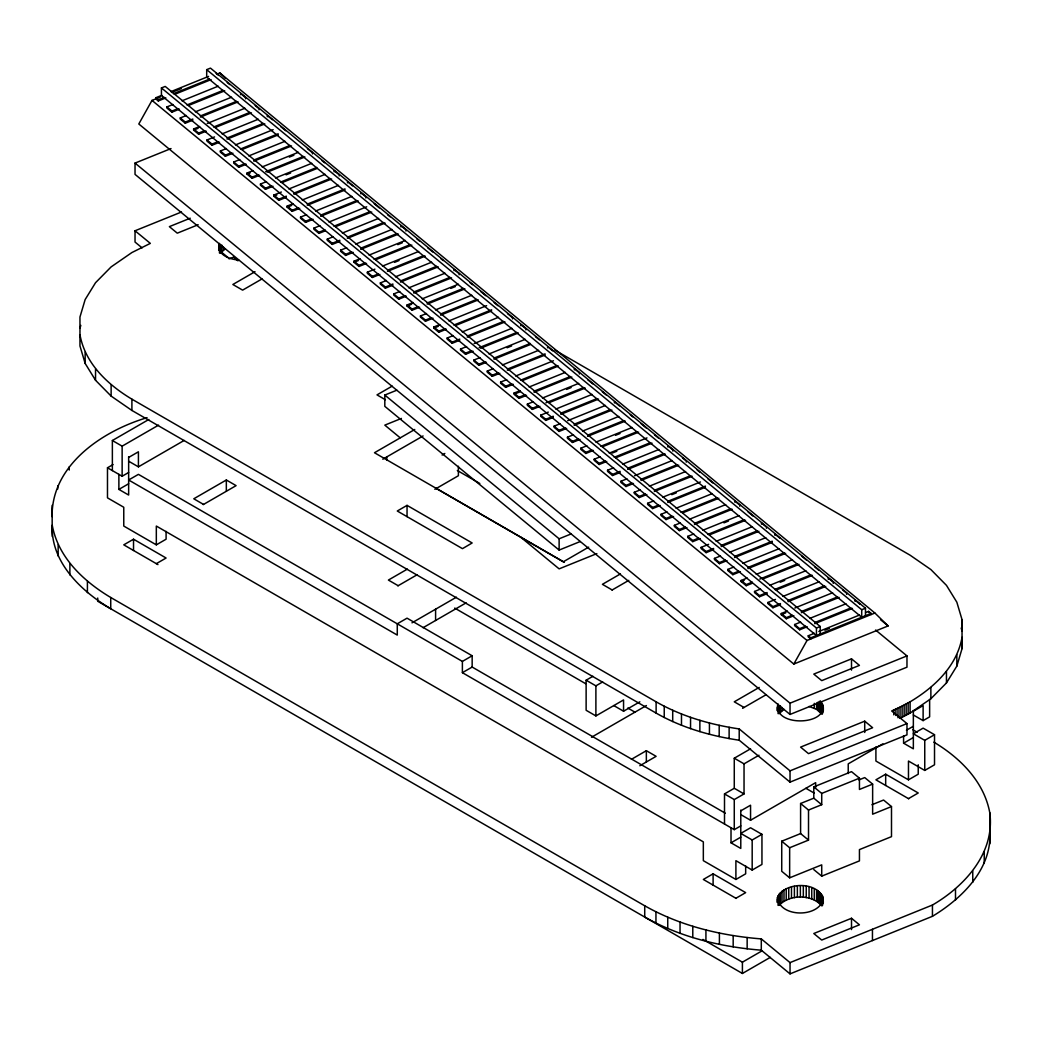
<?xml version="1.0" encoding="UTF-8"?>
<svg xmlns="http://www.w3.org/2000/svg" width="1042" height="1042" viewBox="0 0 1042 1042"><rect width="100%" height="100%" fill="white"/><g stroke="black" fill="none" stroke-linecap="round" stroke-linejoin="round"><path stroke-width="1.5" d="M962.04 648.619L962.04 637.339C956.934 666.19 934.231 687.407 910.096 701.826L900.054 707.101L900.054 718.381L910.096 713.093L930.871 698.739L946.462 682.927L956.843 666.085L962.04 648.619L962.04 619.664L956.843 602.198L946.462 585.357L930.871 569.557L910.096 555.191L554.982 350.164M820.249 700.836C835.554 725.31 772.474 728.566 778.074 703.988L778.074 713.653M823.323 899.22C818.569 918.171 779.234 917.494 777.475 897.449C784.939 880.555 823.167 881.076 823.323 902.437M218.677 250.106L219.471 243.398L219.471 253.076M52.1 516.637C51.384 464.966 102.572 430.893 147.052 417.673M110.739 597.496L110.739 608.775C81.211 591.114 50.654 562.328 52.23 525.181C58.144 557.535 83.634 581.306 110.739 597.496L644.724 905.785C680.244 925.96 720.83 935.638 761.298 938.907L790.031 962.6L932.447 905.029C964.801 886.208 995.227 852.76 989.77 812.669C983.987 781.513 960.125 757.86 933.853 742.151M644.724 905.785L644.724 917.064C680.244 937.24 720.83 946.918 761.298 950.187L790.031 973.879L932.447 916.309C961.831 898.53 991.645 869.471 989.9 832.493M79.96 328.295L80.82 325.378M160.312 97.049L152.002 100.41L138.807 123.985L793.809 664.054L888.11 625.929L874.902 613.035L219.901 72.966L216.879 74.177M793.809 664.054L807.016 640.478L874.902 613.035M225.385 248.791L220.448 253.05L220.448 244.987M783.988 709.368L779.051 713.64L779.051 705.577M821.93 905.941C811.705 894.023 789.745 894.205 779.051 905.381L779.051 894.101M255.016 271.702L232.848 284.492L242.617 290.132L262.011 278.93M112.367 470.593L112.367 440.519L148.798 419.496M112.367 440.519L122.135 446.158L158.566 425.136M166.095 531.381L166.095 539.209L156.326 544.849L123.764 526.054L123.764 507.259L107.482 497.855L107.482 467.78L113.07 464.563M128.648 457.438L138.417 451.798L138.417 466.842L128.648 461.202M107.482 467.78L122.135 476.233L128.648 472.482M138.417 466.842L184.147 440.44M118.879 474.357L118.879 489.401L128.648 483.762M203.268 504.588L236.104 485.637L226.335 479.997L193.773 498.792L203.542 504.432M392.209 386.113L376.996 394.892L385.358 399.724M156.326 563.657L166.095 558.017L133.532 539.209L123.764 544.849L157.954 564.595M414.755 429.486L374.482 452.736L563.331 561.768L588.678 547.141M382.818 459.209L423.091 435.947M442.108 455.054L444.83 453.478M407.044 505.37L397.276 511.01L462.466 548.652L472.156 542.973L407.044 505.37L407.044 516.65M434.866 489.31L458.389 475.725L458.389 466.23M407.383 569.101L388.392 580.068L398.161 585.695M397.888 585.865L417.152 574.741M411.981 622.829L456.435 597.17M423.091 627.701L466.165 602.836M472.156 655.77L407.044 618.167L397.276 623.806L397.276 635.086L128.648 479.997L138.417 474.357L462.387 661.409L472.156 655.77L472.156 667.049L725.31 813.203M620.394 573.947L602.406 584.328L612.162 589.967M462.387 661.409L462.387 672.676L472.156 667.049M612.084 590.019L628.769 580.381M613.803 705.577L623.559 711.217L623.559 699.937L595.894 715.919L586.125 710.279L586.125 680.205L592.911 676.284M586.125 680.205L595.894 685.844L602.667 681.924M623.559 711.217L639.84 701.826M591.491 737.254L646.405 705.551M631.439 759.318L646.353 750.696L656.121 756.336L639.84 765.74M759.214 687.42L734.271 701.813L744.04 707.453M742.581 708.299L766.209 694.662M724.503 824.014L724.503 793.926L734.271 788.286L734.271 758.211L750.553 748.82M734.271 758.211L744.04 763.851L758.967 755.242M724.503 793.926L734.271 799.566L744.04 793.926L744.04 763.851M740.784 810.845L750.553 805.206L750.553 820.249L740.784 814.61M913.352 711.217L923.121 705.577L923.121 720.621L929.633 716.857L929.633 699.442M462.387 672.676L734.271 829.653L740.784 825.889M750.553 820.249L815.665 782.659L815.665 787.491M882.874 743.858L848.227 763.851L848.227 773.529M906.423 730.26L913.352 726.261M731.015 827.765L731.015 842.809L740.784 837.169M903.583 735.652L903.583 743.18L913.352 737.541M761.949 834.342L750.553 827.765L740.784 833.405L752.181 839.982L761.949 834.342L761.949 864.43L752.181 870.07L735.899 860.666L735.899 879.461L745.668 873.821L745.668 865.993M934.518 734.714L923.121 728.137L913.352 733.776L924.749 740.354L934.518 734.714L934.518 764.789L924.749 770.429L908.468 761.038L908.468 779.833L918.236 774.193L918.236 764.789M735.899 898.269L745.668 892.629L713.106 873.821L703.337 879.461L736.173 898.425M908.468 798.628L918.236 792.988L885.674 774.193L875.905 779.833L908.741 798.784M702.998 939.428L742.412 962.183L761.949 950.903M97.714 598.03L97.714 601.247L742.412 973.462L770.325 957.351M181.503 211.995L135.03 230.777L150.335 243.385L131.904 252.542L111.129 266.895L95.538 282.708L85.157 299.549L79.96 317.015L79.96 345.97L85.157 363.437L95.538 380.278L111.129 396.09L131.904 410.444L656.121 713.093C681.624 727.668 710.279 735.926 739.208 740.211L790.031 782.125L906.97 734.857L906.97 723.578L891.665 710.97L900.054 707.101M161.432 87.945L816.446 628.026L816.446 635.542L161.432 95.473L161.432 87.945L165.209 86.421L820.21 626.502L820.21 634.018M206.694 69.645L861.708 609.726L861.708 617.242L206.694 77.173L206.694 69.645L210.471 68.121L865.472 608.202L865.472 615.718M165.834 97.896L158.293 100.957L155.779 98.886L155.779 97.753L161.81 95.317M170.862 91.657L208.582 76.405M171.617 92.478L176.15 90.654M176.906 90.341L181.425 88.518M155.779 97.753L158.293 99.824L164.323 97.388M173.376 93.728L209.585 79.088M174.887 94.249L211.096 79.609M179.458 109.136L171.917 112.184L166.902 108.055L166.902 106.922L172.933 104.487M181.985 100.827L218.195 86.186M166.902 106.922L171.917 111.064L177.948 108.615M187 104.955L223.209 90.328M188.511 105.476L224.72 90.836M192.822 120.156L185.281 123.203L180.266 119.075L180.266 117.941L186.297 115.506M195.349 111.846L231.558 97.206M180.266 117.941L185.281 122.083L192.822 119.035M200.364 115.975L236.573 101.348M200.364 117.108L238.084 101.856M206.186 131.175L198.644 134.223L193.63 130.094L193.63 128.961L199.66 126.525M207.202 123.477L244.922 108.225M193.63 130.094L198.149 128.257M193.63 128.961L198.644 133.102L204.675 130.654M213.727 126.994L249.937 112.367M215.238 127.515L251.448 112.875M875.593 630.032L906.97 655.9L906.97 667.18L790.031 714.447L135.03 174.379L135.03 163.099L171.018 148.563M219.549 142.194L212.008 145.242L206.993 141.113L206.993 139.98L214.535 136.932M222.076 133.884L258.286 119.244M206.993 139.98L212.008 144.122L218.038 141.673M227.091 138.013L263.313 123.386M227.091 139.146L264.811 123.894M232.913 153.213L225.372 156.261L220.357 152.132L220.357 150.999L226.388 148.563M235.44 144.903L273.16 129.651M220.357 150.999L225.372 155.141L231.402 152.692M240.455 149.032L278.175 133.793M241.965 149.553L278.175 134.913M246.277 164.232L238.735 167.28L233.721 163.151L233.721 162.018L239.751 159.582M248.804 155.922L285.013 141.282M233.721 162.018L238.735 166.16L244.766 163.711M253.831 160.051L290.041 145.424M253.831 161.184L291.539 145.932M259.64 175.251L252.099 178.299L247.084 174.17L247.084 173.037L253.115 170.601M262.167 166.941L298.377 152.301M247.084 174.17L250.106 172.946M289.324 157.095L293.857 155.258M247.084 173.037L252.099 177.179L258.142 174.73M265.684 171.683L303.404 156.443M267.195 172.204L304.902 156.951M273.004 186.271L265.463 189.318L260.448 185.189L260.448 184.056L266.478 181.621M275.531 177.961L311.74 163.32M286.094 174.822L290.627 172.985M190.243 218.195L169.364 226.635L177.283 233.174L198.162 224.733M260.448 184.056L265.463 188.198L271.506 185.75M280.558 182.103L316.768 167.462M282.056 182.61L316.768 168.583M286.368 197.29L278.826 200.338L273.812 196.209L273.812 195.075L281.353 192.028M288.894 188.98L325.104 174.34M273.812 196.209L276.833 194.984M273.812 195.075L278.826 199.217L286.368 196.17M293.922 193.122L330.132 178.482M293.922 194.242L331.643 178.99M299.731 208.309L292.19 211.357L287.175 207.228L287.175 206.095L293.206 203.659M302.258 199.999L338.468 185.359M287.175 207.228L291.708 205.391M287.175 206.095L292.19 210.237L298.233 207.788M307.286 204.141L345.006 188.889M307.286 205.261L345.006 190.009M313.108 219.328L305.553 222.376L300.539 218.247L300.539 217.114L306.569 214.678M315.622 211.018L351.844 196.378M300.539 217.114L305.553 221.256L311.597 218.807M320.649 215.16L356.859 200.52M320.649 216.28L358.37 201.028M229.084 258.885L233.486 257.113L238.006 260.839M324.961 230.959L318.917 233.395L313.902 229.266L313.902 228.133L319.933 225.697M328.985 222.037L366.706 206.785M313.902 228.133L318.917 232.275L324.961 229.839M334.013 226.179L370.223 211.539M335.524 226.687L371.733 212.047M339.835 241.366L332.281 244.414L327.266 240.285L327.266 239.152L333.31 236.716M342.362 233.056L378.572 218.416M327.266 239.152L332.281 243.294L339.835 240.246M347.377 237.198L383.586 222.558M347.377 238.318L385.097 223.066M353.199 252.385L345.644 255.433L340.63 251.304L340.63 250.171L346.673 247.735M355.726 244.075L391.935 229.435M340.63 250.171L345.644 254.313L351.688 251.877M360.74 248.217L396.95 233.577M360.74 249.338L398.461 234.085M366.563 263.405L359.021 266.452L353.993 262.324L353.993 261.19L360.037 258.755M369.089 255.095L405.299 240.455M353.993 262.324L358.526 260.487M397.757 244.636L402.277 242.799M353.993 261.19L359.021 265.332L365.052 262.897M374.104 259.237L410.314 244.596M375.615 259.745L411.824 245.104M379.926 274.424L372.385 277.472L367.357 273.343L367.357 272.209L374.899 269.162M382.453 266.114L418.663 251.474M394.514 262.363L399.047 260.526M367.357 272.209L372.385 276.351L378.415 273.916M387.468 270.256L423.677 255.616M387.468 271.376L425.188 256.124M392.912 285.143L385.371 288.191L380.356 284.049L380.356 282.929L386.387 280.48M395.439 276.82L431.648 262.193M380.356 282.929L385.371 287.058L392.912 284.01M400.467 280.962L436.676 266.322M400.467 282.095L438.174 266.843M406.276 296.162L398.734 299.21L393.72 295.068L393.72 293.948L399.75 291.5M408.803 287.839L445.012 273.212M393.72 293.948L398.734 298.077L404.778 295.641M413.83 291.981L450.04 277.341M413.83 293.115L451.551 277.862M419.639 307.182L412.098 310.229L407.083 306.087L407.083 304.967L413.114 302.519M422.166 298.859L458.376 284.232M407.083 306.087L411.616 304.264M450.834 288.4L455.367 286.576M407.083 304.967L412.098 309.096L418.142 306.661M427.194 303.001L463.403 288.36M427.194 304.134L464.914 288.881M433.016 318.201L425.462 321.249L420.447 317.107L420.447 315.986L426.478 313.538M435.53 309.891L471.752 295.251M420.447 315.986L425.462 320.115L431.505 317.68M440.558 314.02L476.767 299.38M440.558 315.153L478.278 299.901M446.38 329.22L438.825 332.268L433.811 328.126L433.811 327.006L439.841 324.557M448.894 320.91L486.614 305.658M433.811 328.126L438.343 326.302M433.811 327.006L438.825 331.135L444.869 328.699M453.921 325.039L491.642 309.787M455.432 325.56L491.642 310.92M459.743 340.239L452.189 343.287L447.174 339.145L447.174 338.025L453.205 335.576M462.257 331.929L498.48 317.289M447.174 338.025L452.189 342.154L459.743 339.106M467.285 336.058L503.494 321.418M467.285 337.191L505.005 321.939M473.107 351.258L465.553 354.306L460.538 350.164L460.538 349.044L466.582 346.595M474.123 343.547L511.843 328.308M460.538 349.044L465.553 353.173L471.596 350.737M479.138 347.689L516.858 332.437M480.649 348.21L518.369 332.958M580.251 541.527L559.124 550.072L384.811 406.341L384.811 395.061L396.872 390.177M486.471 362.277L478.916 365.325L473.902 361.183L473.902 360.063L479.945 357.614M488.998 353.967L525.207 339.327M507.102 347.767L511.622 345.944M473.902 360.063L478.916 364.192L484.96 361.756M494.012 358.096L530.222 343.456M494.012 359.23L530.222 344.589M499.834 373.297L492.293 376.344L487.265 372.202L487.265 371.082L493.309 368.647M502.361 364.987L538.571 350.346M487.265 371.082L492.293 375.211L498.323 372.775M507.376 369.115L545.096 353.863M507.376 370.249L545.096 354.996M401.404 418.428L384.811 425.136L400.128 437.77M513.198 384.316L505.657 387.363L500.629 383.222L500.629 382.101L506.673 379.666M515.725 376.006L553.445 360.753M500.629 382.101L505.657 386.23L511.687 383.795M520.74 380.135L556.949 365.495M522.25 380.656L558.46 366.016M526.562 395.335L519.02 398.383L513.993 394.241L513.993 393.121L520.036 390.685M529.089 387.025L565.298 372.385M515.503 393.642L520.036 391.805M513.993 393.121L519.02 397.249L525.051 394.814M534.103 391.154L570.313 376.514M534.103 392.287L571.824 377.035M539.925 406.354L532.384 409.402L527.356 405.26L527.356 404.14L533.4 401.704M542.452 398.044L578.662 383.404M566.587 389.408L571.12 387.572M527.356 404.14L532.384 408.282L538.414 405.833M545.956 402.785L583.676 387.533M548.978 402.694L585.187 388.054M553.289 417.373L545.747 420.421L540.72 416.279L540.72 415.159L548.274 412.111M555.816 409.063L592.025 394.423M540.72 415.159L545.747 419.301L553.289 416.24M560.83 413.192L597.04 398.552M560.83 414.325L598.551 399.073M566.653 428.392L559.111 431.44L554.083 427.298L554.083 426.178L560.127 423.742M567.669 420.681L605.389 405.442M554.083 426.178L559.111 430.32L565.142 427.871M574.194 424.211L610.404 409.571M574.194 425.344L611.914 410.092M580.016 439.411L572.475 442.459L567.447 438.317L567.447 437.197L573.491 434.761M582.543 431.101L618.753 416.461M567.447 437.197L572.475 441.339L578.505 438.89M587.558 435.23L623.767 420.59M587.558 436.364L625.278 421.111M593.38 450.431L585.838 453.478L580.824 449.336L580.824 448.216L586.854 445.781M595.907 442.121L632.116 427.481M615.522 435.309L620.042 433.485M580.824 448.216L585.838 452.358L591.869 449.91M600.921 446.25L637.131 431.609M602.432 446.771L638.642 432.13M606.744 461.45L599.202 464.498L594.187 460.356L594.187 459.235L600.218 456.8M609.27 453.14L646.991 437.887M612.292 453.049L616.812 451.212M594.187 459.235L599.202 463.377L605.233 460.929M614.285 457.269L650.495 442.629M615.796 457.79L652.005 443.15M620.107 472.469L612.566 475.517L607.551 471.375L607.551 470.255L613.582 467.819M622.634 464.159L658.844 449.519M607.551 470.255L612.566 474.397L620.107 471.336M627.649 468.288L663.858 453.648M627.649 469.421L665.369 454.169M633.471 483.488L625.929 486.536L620.915 482.394L620.915 481.274L626.945 478.838M634.487 475.777L672.207 460.538M620.915 481.274L625.929 485.416L631.96 482.967M641.012 479.307L677.222 464.667M641.012 480.44L678.733 465.188M646.835 494.507L639.293 497.555L634.278 493.413L634.278 492.293L640.309 489.857M649.361 486.197L685.571 471.557M634.278 492.293L639.293 496.435L645.324 493.986M654.376 490.326L690.586 475.686M654.376 491.459L692.096 476.207M384.811 395.061L559.124 538.792L571.198 533.908M660.198 505.526L652.657 508.574L647.642 504.432L647.642 503.312L653.673 500.876M662.725 497.216L700.445 481.964M671.777 494.676L676.31 492.853M647.642 503.312L652.657 507.454L658.687 505.005M667.74 501.345L705.46 486.106M667.74 502.478L705.46 487.226M673.562 516.545L666.02 519.593L661.006 515.451L661.006 514.331L667.036 511.896M676.089 508.236L712.298 493.595M661.006 514.331L666.02 518.473L672.051 516.024M681.103 512.364L717.313 497.724M682.614 512.885L718.824 498.245M596.845 553.615L559.124 568.867L520.831 537.294M686.925 527.565L679.384 530.612L674.369 526.471L674.369 525.35L680.4 522.915M689.452 519.255L725.662 504.615M674.369 525.35L679.384 529.492L685.415 527.044M694.467 523.384L730.689 508.743M694.467 524.517L732.187 509.264M700.289 538.584L692.748 541.632L687.733 537.49L687.733 536.37L693.764 533.934M702.816 530.274L739.025 515.634M723.943 522.863L728.462 521.026M687.733 536.37L692.748 540.511L698.778 538.063M707.831 534.403L744.053 519.763M709.341 534.924L745.551 520.284M713.653 549.603L706.111 552.651L701.097 548.522L701.097 547.389L708.638 544.341M716.18 541.293L752.389 526.653M701.097 547.389L706.111 551.531L713.653 548.47M721.207 545.422L757.417 530.782M721.207 546.555L758.915 531.303M727.016 560.622L719.475 563.67L714.46 559.541L714.46 558.408L720.491 555.972M729.543 552.312L765.753 537.672M714.46 558.408L719.475 562.55L725.519 560.101M734.571 556.441L772.278 541.202M734.571 557.574L772.278 542.322M740.38 571.641L732.839 574.689L727.824 570.56L727.824 569.427L733.855 566.991M742.907 563.331L779.116 548.691M727.824 569.427L732.839 573.569L738.882 571.12M747.935 567.46L784.144 552.82M747.935 568.593L785.655 553.341M752.246 583.273L746.202 585.708L741.188 581.579L741.188 580.446L747.218 578.01M756.271 574.35L792.48 559.71M741.188 581.579L744.209 580.355M741.188 580.446L746.202 584.588L752.246 582.139M759.787 579.091L797.508 563.839M762.796 579L799.019 564.36M767.107 593.679L759.566 596.727L754.551 592.598L754.551 591.465L760.582 589.03M769.634 585.37L805.857 570.729M780.197 582.217L784.73 580.394M754.551 591.465L759.566 595.607L767.107 592.546M774.662 589.498L810.871 574.858M776.173 590.019L812.382 575.379M780.484 604.699L772.93 607.746L767.915 603.618L767.915 602.484L775.456 599.437M782.998 596.389L819.22 581.749M767.915 602.484L772.93 606.626L780.484 603.565M788.026 600.518L824.235 585.878M788.026 601.651L825.746 586.399M793.848 615.718L786.293 618.766L781.279 614.637L781.279 613.504L787.309 611.068M794.864 608.007L832.584 592.768M781.279 614.637L785.811 612.8M781.279 613.504L786.293 617.645L792.337 615.197M801.389 611.537L837.599 596.897M801.389 612.67L839.11 597.418M807.211 626.737L799.657 629.785L794.642 625.656L794.642 624.523L800.686 622.087M809.738 618.427L845.948 603.787M794.642 624.523L799.657 628.665L805.7 626.216M814.753 622.556L850.962 607.916M814.753 623.689L852.473 608.437M816.446 628.026L820.21 626.502M861.708 609.726L865.472 608.202M808.266 635.763L810.78 637.834L810.78 638.954L808.266 636.883L808.266 635.763L814.31 633.315M818.83 631.491L859.572 615.027M865.602 612.579L868.624 611.367L871.138 613.425L871.138 614.559M824.873 630.176L829.393 628.352M810.78 637.834L871.138 613.425M851.509 658.844L813.789 674.096L821.721 680.634L859.442 665.382L851.509 658.844L851.509 670.123M135.03 163.099L790.031 703.181L906.97 655.9M864.717 721.181L800.595 747.114L808.514 753.64L872.636 727.72L864.717 721.181L864.717 732.461M79.96 334.69C85.079 363.528 107.782 384.745 131.904 399.164L656.121 701.813C681.624 716.388 710.279 724.646 739.208 728.931L790.031 770.846L906.97 723.578M813.789 798.172L800.595 803.499L808.514 810.038L821.721 804.698L813.789 798.172L813.789 786.892L851.509 771.64L859.442 778.179L859.442 789.458L872.636 784.118L872.636 814.193L891.496 806.573L891.496 836.648L859.442 849.608L859.442 860.887L821.721 876.14L813.789 869.601M813.789 786.892L821.721 793.418L859.442 778.179M858.855 779.95L864.717 777.579L872.636 784.118M781.734 841.207L800.595 833.587L808.514 840.112L789.654 847.745L781.734 841.207L781.734 871.281L789.654 877.82L821.721 864.86L821.721 876.14M871.972 804.724L883.577 800.035L891.496 806.573M851.509 918.276L813.789 933.515L821.721 940.053L859.442 924.801L851.509 918.276L851.509 929.555M238.761 260.07C230.842 259.38 219.719 256.202 218.677 246.889M809.061 706.463L816.576 709.355L821.93 714.2M913.352 714.981L923.121 720.621M912.935 729.778L917.168 732.226M457.334 470.502L479.828 483.488M903.583 743.18L913.352 748.82L913.352 710.462M436.038 488.281L564.334 562.354M908.468 779.833L875.905 761.038L875.905 746.932M805.896 788.299L814.271 793.131M454.69 608.085L585.591 683.656M627.818 708.039L634.865 712.103M734.271 788.286L744.04 793.926M118.879 489.401L128.648 495.041L128.648 456.683M731.015 842.809L740.784 848.448L740.784 810.103M735.899 879.461L703.337 860.666L703.337 841.871L156.326 526.054L156.326 544.849M880.581 619.73L888.11 625.929M216.124 73.357L218.638 75.428M227.247 82.526L229.761 84.597M255.238 105.594L259.002 108.707L259.002 109.827M272.366 119.726L267.338 115.584L267.338 116.717M280.702 126.603L285.729 130.745M307.429 148.641L312.457 152.783L312.457 153.903M322.056 160.689L324.557 162.76M352.548 185.841L347.533 181.699L347.533 182.832M374.26 203.737L379.275 207.879M387.624 214.756L390.125 216.827M416.852 238.865L419.366 240.936M427.715 247.814L432.73 251.956M440.701 258.533L443.215 260.591M469.942 282.629L472.456 284.7M480.805 291.591L485.819 295.72M494.168 302.61L497.933 305.71M507.532 313.629L512.547 317.758L512.547 318.891M535.51 336.696L539.274 339.796M552.638 350.815L547.623 346.686L547.623 347.807M587.714 379.744L592.729 383.873M602.328 391.792L606.092 394.892M619.456 405.911L614.441 401.782L614.441 402.902M630.319 414.872L632.82 416.93M641.169 423.82L646.183 427.949M654.532 434.84L658.297 437.94M682.51 457.907L686.274 461.007L686.274 462.14M697.137 469.968L699.638 472.026M707.987 478.916L713.002 483.045M748.078 511.974L753.106 516.103M779.833 538.141L774.805 534.012L774.805 535.132M801.532 556.05L806.56 560.179M814.909 567.069L818.66 570.169M842.887 590.137L846.651 593.237L846.651 594.37M860.015 604.256L855 600.127L855 601.247M152.002 100.41L807.016 640.478M221.412 252.099L228.211 257.7M142.09 247.879L135.03 242.057L135.03 230.777M219.901 72.966L225.398 78.332M961.18 628.039L962.04 630.944L962.04 619.664M989.9 843.773L989.77 812.669M52.1 505.357L52.23 536.461M984.234 852.109L984.234 863.388M972.759 871.034L972.759 882.313M956.843 654.806L956.843 666.085M955.501 888.826L955.501 900.106M946.462 671.647L946.462 682.927M932.447 905.029L932.447 916.309M930.871 687.459L930.871 698.739M924.749 740.354L924.749 770.429M910.096 701.826L910.096 713.093M908.142 702.933L908.142 714.2M906.149 704.001L906.149 715.281M904.143 705.069L904.143 716.336M902.111 706.098L902.111 717.378M897.983 708.091L897.983 717.769M895.899 709.068L895.899 715.515M893.789 710.019L893.789 714.864M885.674 774.193L885.674 785.473M872.454 929.282L872.454 940.561M868.624 611.367L868.624 612.488M833.287 583.351L833.287 582.217L828.273 578.089L828.273 579.209M823.323 707.466L823.323 710.696M823.232 706.307L823.232 711.868M823.232 898.048L823.232 903.609M822.972 705.147L822.972 711.595M822.972 896.902L822.972 903.336M822.529 704.027L822.529 713.692M822.542 895.768L822.542 905.433M821.93 702.92L821.93 712.585M821.93 894.674L821.93 904.339M821.721 793.418L821.721 804.698M821.174 701.852L821.174 713.132M821.174 893.606L821.174 904.886M820.249 702.438L820.249 712.116M820.249 892.577L820.249 903.857M819.168 701.474L819.168 711.139M819.168 891.6L819.168 902.88M817.944 702.152L817.944 710.214M817.944 890.676L817.944 901.955M816.576 702.907L816.576 709.355M816.576 889.816L816.576 901.096M814.271 703.35L814.271 708.182M814.271 888.657L814.271 899.923M811.744 887.68L811.744 898.959M809.061 886.924L809.061 898.204M808.514 810.038L808.514 840.112M806.234 886.377L806.234 897.657M803.33 886.039L803.33 897.318M800.595 803.499L800.595 833.587M800.36 885.921L800.36 897.201M799.657 628.665L799.657 629.785M797.364 886.039L797.364 897.318M794.395 886.364L794.395 897.644M791.49 886.937L791.49 898.217M790.031 703.181L790.031 714.447M790.031 770.846L790.031 782.125M790.031 962.6L790.031 973.879M789.654 847.745L789.654 877.82M788.742 887.719L788.742 898.999M786.293 617.645L786.293 618.766M786.228 888.696L786.228 899.975M783.988 889.842L783.988 901.122M782.021 707.44L782.021 710.67M782.021 891.131L782.021 902.411M780.367 705.655L780.367 712.09M780.367 892.564L780.367 903.844M778.074 895.742L778.074 905.407M777.475 705.708L777.475 710.54M777.475 897.449L777.475 902.281M777.28 707.466L777.28 710.696M777.28 899.22L777.28 902.437M772.93 606.626L772.93 607.746M766.469 528.255L766.469 527.122L761.442 522.993L761.442 524.113M761.298 938.907L761.298 950.187M759.566 595.607L759.566 596.727M752.181 839.982L752.181 870.07M747.153 937.539L747.153 948.819M746.202 584.588L746.202 585.708M742.412 962.183L742.412 973.462M739.742 506.217L739.742 505.083L734.714 500.955L734.714 502.075M739.208 728.931L739.208 740.211M734.271 799.566L734.271 829.653M733.177 935.586L733.177 946.865M732.839 573.569L732.839 574.689M729.126 727.29L729.126 738.57M719.475 562.55L719.475 563.67M719.41 933.072L719.41 944.352M719.188 725.31L719.188 736.59M713.106 873.821L713.106 885.101M709.433 722.992L709.433 734.271M706.111 551.531L706.111 552.651M705.929 929.972L705.929 941.252M699.872 720.335L699.872 731.614M692.748 540.511L692.748 541.632M692.787 926.299L692.787 937.579M690.546 717.326L690.546 728.605M681.481 713.978L681.481 725.258M680.035 922.053L680.035 933.332M679.384 529.492L679.384 530.612M672.911 451.121L672.911 449.988L667.896 445.859L667.896 446.979M672.702 710.279L672.702 721.546M667.74 917.221L667.74 928.5M666.02 518.473L666.02 519.593M664.236 706.229L664.236 717.495M656.121 701.813L656.121 713.093M655.952 911.789L655.952 923.069M652.657 507.454L652.657 508.574M646.353 750.696L646.353 761.976M639.293 496.435L639.293 497.555M625.929 485.416L625.929 486.536M612.566 474.397L612.566 475.517M599.202 463.377L599.202 464.498M595.894 685.844L595.894 715.919M585.838 452.358L585.838 453.478M579.365 373.987L579.365 372.854L574.35 368.725L574.35 369.845M572.475 441.339L572.475 442.459M559.111 430.32L559.111 431.44M559.124 538.792L559.124 550.072M545.747 419.301L545.747 420.421M532.384 408.282L532.384 409.402M525.91 329.91L525.91 328.777L520.896 324.648L520.896 325.768M519.02 397.249L519.02 398.383M505.657 386.23L505.657 387.363M492.293 375.211L492.293 376.344M478.916 364.192L478.916 365.325M465.553 353.173L465.553 354.306M459.092 274.814L459.092 273.681L454.065 269.552L454.065 270.673M452.189 342.154L452.189 343.287M438.825 331.135L438.825 332.268M435.595 609.205L435.595 620.485M425.462 320.115L425.462 321.249M412.098 309.096L412.098 310.229M406.002 231.037L406.002 229.917L400.988 225.775L400.988 226.909M398.734 298.077L398.734 299.21M386.764 456.93L386.764 460.095M385.371 287.058L385.371 288.191M372.385 276.351L372.385 277.472M365.911 197.98L365.911 196.86L360.897 192.718L360.897 193.851M359.021 265.332L359.021 266.452M345.644 254.313L345.644 255.433M339.184 175.942L339.184 174.822L334.156 170.68L334.156 171.813M332.281 243.294L332.281 244.414M318.917 232.275L318.917 233.395M305.553 221.256L305.553 222.376M292.19 210.237L292.19 211.357M278.826 199.217L278.826 200.338M265.463 188.198L265.463 189.318M252.099 177.179L252.099 178.299M245.625 98.808L245.625 97.688L240.611 93.546L240.611 94.679M238.735 166.16L238.735 167.28M226.335 479.997L226.335 491.277M225.372 155.141L225.372 156.261M223.418 246.863L223.418 250.08M221.764 245.065L221.764 251.513M218.885 245.117L218.885 249.95M212.008 144.122L212.008 145.242M198.644 133.102L198.644 134.223M185.281 122.083L185.281 123.203M171.917 111.064L171.917 112.184M158.293 99.824L158.293 100.957M133.532 539.209L133.532 550.489M131.904 399.164L131.904 410.444M122.135 446.158L122.135 476.233M111.129 384.811L111.129 396.09M95.538 368.998L95.538 380.278M87.411 581.384L87.411 592.664M85.157 352.157L85.157 363.437M69.879 563.657L69.879 574.937M69.241 466.816L69.241 470.033M58.157 544.771L58.157 556.05M57.766 485.741L57.766 488.972"/></g></svg>
